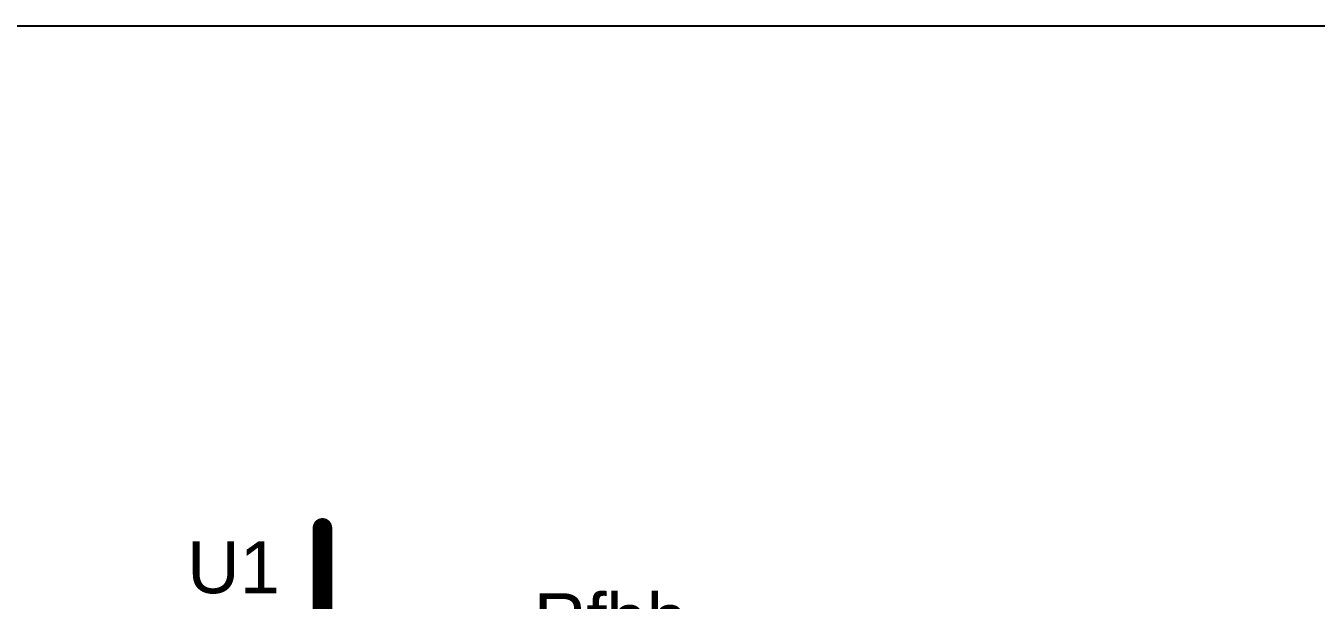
# Model space of a CAD drawing. Header units: inches. Extents: x 0 to 6, y 0 to 4.
# Drawn here: x 0.759 to 1.752, y 0.895 to 1.337 of the extents above; entities that cross this region are included whole.
import ezdxf

# ---------------------------------------------------------------- set-up
doc = ezdxf.new("R2010")
doc.units = ezdxf.units.IN
doc.header["$MEASUREMENT"] = 0
doc.layers.add('Top Layer', color=1, linetype='Continuous')
doc.layers.add('Top Overlay', color=2, linetype='Continuous')
doc.styles.add('Arial', font='', dxfattribs={"height": 0.2})
doc.styles.get('Arial').set_extended_font_data('Arial')

msp = doc.modelspace()

# ---------------------------------------------------------------- linework, layer by layer
at = {"layer": 'Top Layer'}
msp.add_line((0.074, 1.337), (1.881, 1.337), dxfattribs=at)
msp.add_lwpolyline([(0.9874, 0.84, 0.015, 0.015, 0), (0.9874, 0.9504, 0.015, 0.015, 0)], format="xyseb", dxfattribs=at)
msp.add_lwpolyline([(0.98365, 0.9504, 0.0075, 0.0075, 1), (0.99115, 0.9504, 0.0075, 0.0075, 1)], format="xyseb", close=True, dxfattribs=at)

# ---------------------------------------------------------------- texts
at = {"layer": 'Top Overlay', "style": 'Arial'}
for s, p in [('U1', (0.88334, 0.90001)), ('Rfbb', (1.15002, 0.86001))]:
    msp.add_text(s, height=0.04, dxfattribs=at).set_placement(p)

doc.saveas('drawing.dxf')
